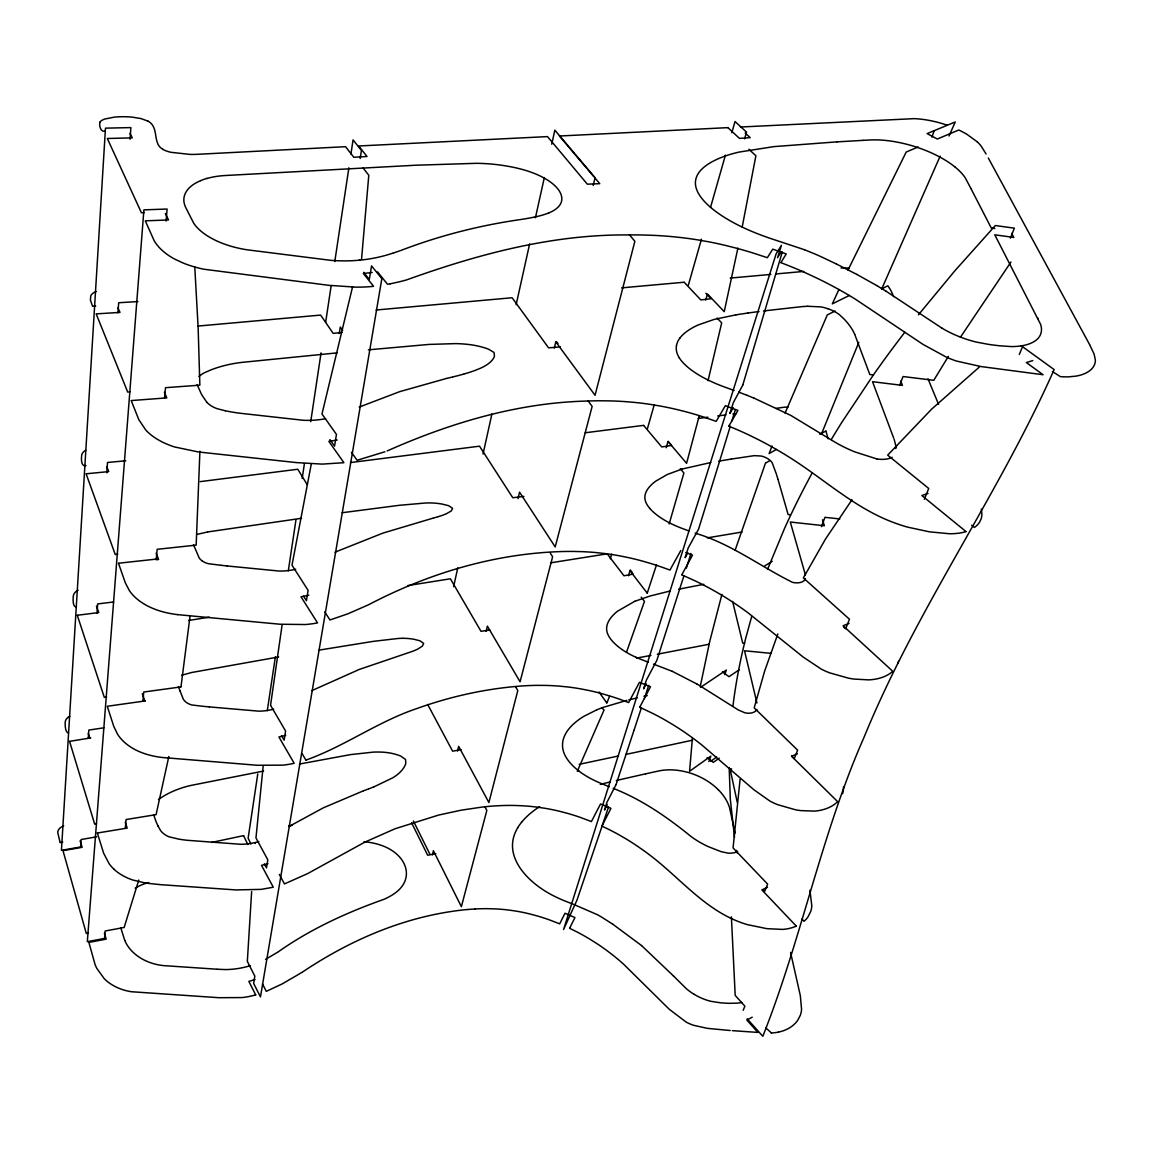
<?xml version="1.0" encoding="UTF-8"?>
<svg xmlns="http://www.w3.org/2000/svg" width="1153" height="1153" viewBox="0 0 1153 1153"><rect width="100%" height="100%" fill="white"/><g stroke="black" fill="none" stroke-linecap="round" stroke-linejoin="round"><path stroke-width="1.5" d="M843.549 786.62L843.52 787.888A47.835 31.232 22.7 0 1 842.641 793.466L842.555 793.696M199.916 451.212L196.169 545.124L157.168 549.304L156.174 559.767L158.638 559.493M130.058 139.254L130.88 127.594L105.471 128.156L61.44 850.323L80.595 846.965L81.128 839.528L96.636 836.833M106.797 472.831L107.517 462.483L125.749 460.768M117.966 312.78L118.687 302.735L137.928 301.582M88.233 738.309L88.824 730.08L103.9 727.802M96.996 613.137L97.645 603.941L113.585 601.967M251.642 891.514L247.333 961.386L254.827 976.144L253.631 983.437L260.463 996.898L381.845 278.622L371.54 265.896L369.32 279.415L363.642 272.31M166.09 221.045L167.113 209.039L143.894 209.86L87.325 941.655L104.519 938.427L105.154 931.004L124.149 927.459L138.764 880.042M125.346 827.782L126.095 819.538L156.087 814.638L168.842 756.469M164.576 397.915L165.499 387.682L199.858 385.174L198.143 327.827L194.771 266.905M361.595 258.776L368.787 175.27L363.109 168.007M142.886 701.255L143.75 692.016L180.762 686.943M308.817 595.222L301.005 596.778L317.551 622.908A89.415 56.627 8.2 0 1 305.473 624.537L280.049 624.234L190.086 615.803L180.963 686.914M263.158 766.284L255.966 837.943L267.799 859.792L266.487 867.906L264.354 863.943M692.391 738.309L689.58 771.271L710.824 756.137L708.879 761.585M270.551 705.319L282.096 624.955M740.082 779.327L733.063 847.931L767.639 884.106L764.525 891.73L762.493 889.597M257.782 773.922L248.126 838.188L250.95 844.039M267.28 710.695L275.38 656.792M288.308 570.821L295.917 520.147M302.187 478.437L304.406 463.665M310.719 421.681L321.053 352.904M325.665 322.263L331.17 285.627L203.721 269.197A69.108 34.691 7.9 0 1 192.436 266.314A66.297 33.307 7.9 0 1 183.269 263.086L174.968 259.238A62.536 31.477 7.8 0 1 166.767 254.136L165.21 252.954A70.607 35.469 7.9 0 1 156.505 244.205A84.832 42.546 8.2 0 1 154.07 240.501L145.292 220.828L168.54 219.964L165.326 213.521M334.788 261.529L348.883 167.747M350.93 154.084L353.063 139.888L361.422 150.438L360.183 158.494M339.285 333.52L340.308 327.02L342.643 330.407M756.916 709.455L756.685 709.844A12.697 8.1 20.4 0 1 753.601 712.295A13.043 8.33 20.4 0 1 748.902 713.203A12.64 8.071 20.4 0 1 744.838 712.77L738.453 710.046L700.332 686.049L709.758 641.356L721.908 594.4M742.172 227.141L755.892 155.77L748.917 149.27M311.296 463.982L291.997 565.172L308.096 590.365L306.439 600.684L303.599 596.202M737.891 248.154L724.228 311.656L707.495 294.073L705.737 300.068M453.605 586.704L457.784 567.896M483.035 454.037L491.913 413.999M516.14 304.723L529.631 243.917M535.424 217.773L544.331 177.591M551.739 144.226L554.852 130.174L595.049 177.692L593.19 185.474M432.389 854.978L433.413 850.712L461.373 906.69L486.84 810.4L484.909 806.797M457.51 751.05L458.649 746.337L488.886 802.531L517.798 690.561L515.708 686.986M486.119 631.397L487.388 626.151L520.075 681.769L552.618 556.769L550.341 553.253M517.985 498.687L519.556 492.172L555.198 546.94L592.138 406.404L587.958 400.667M554.29 348.148L555.804 341.85L595.049 395.277L634.871 241.294L629.307 234.65M708.043 380.692L721.692 322.898L717.094 318.026M699.165 416.017L686.583 463.319L668.063 441.469L666.203 447.739M352.587 286.737L321.975 414.028L336.46 434.393L334.557 446.168L329.931 439.61M610.326 558.773L611.652 554.146M647.438 428.657L654.284 404.602M688.355 285.137L701.456 239.19M710.522 207.41L725.424 155.136M731.824 132.71L735.023 121.497L746.539 132.119L744.593 138.836M751.727 616.365L745.919 637.523A1074.135 618.887 -26.8 0 0 734.346 695.533L734.274 695.98A1115.455 637.335 -27.1 0 0 732.962 705.867M782.31 251.916L742.849 384.871M628.457 575.765L629.956 570.692L647.136 593.046M669.144 523.981L683.902 472.989L680.299 468.709M742.806 385.059L733.351 402.57L729.892 413.48L733.236 407.701M730.296 426.264L719.4 461.849M731.924 420.888L735.21 410.079M719.342 462.05L698.559 529.169L688.182 548.006L685.127 557.663L687.764 552.849M690.964 553.454L686.323 568.155M683.83 576.082L656.835 660.381L646.314 680.241L643.59 688.845L646.213 683.888M735.167 550.111L765.477 463.146M656.504 564.797L647.237 593.161M648.721 685.372L644.426 698.531M641.371 707.884L634.049 730.18M633.977 730.353L615.99 784.703M608.496 807.143L576.947 900.219L563.572 929.505L776.113 253.876L781.431 245.33L777.526 257.724L781.143 251.887M724.776 674.548L726.347 670.052L700.462 687.404M931.927 137.106L934.218 130.678M626.526 652.137L644.469 601.39L641.241 597.182M821.484 526.676L824.943 517.308L839.788 518.951M805.443 578.561L804.866 579.743A13.432 7.84 19.4 0 1 801.71 582.063A13.807 8.042 19.4 0 1 796.795 582.856A13.389 7.812 19.4 0 1 792.515 582.351C760.058 566.267 730.425 543.423 695.086 533.147M899.614 385.506L903.03 376.527L933.771 380.317L948.357 356.407M767.567 569.351L784.544 528.434A1072.521 617.864 -26.8 0 1 812.317 472.701M772.034 445.98L769.109 453.576L776.416 449.468L779.226 451.097A302.288 183.745 16.1 0 1 792.587 459.312C827.306 481.709 858.423 510.793 898.273 524.197A71.356 37.934 20.1 0 0 900.234 524.874L901.732 525.364A80.941 42.877 20.1 0 0 907.454 527.094L929.433 531.836L949.423 533.738A57.073 30.382 20.5 0 0 966.027 531.619M821.397 434.162L858.812 342.34M777.828 633.977L764.67 671.017L754.177 707.856L797.631 750.156L794.258 758.674L791.563 756.037M609.533 696.412L606.853 703.085M1010.374 238.181L1014.381 228.164L995.327 225.527L954.713 270.969L918.451 314.812M785.078 413.091L827.292 314.928L835.075 311.036M924.317 499.307L928.727 488.468L887.68 455.147L931.595 409.185L979.272 367.115M1019.31 354.432L1022.552 346.707L1054.145 369.58C998.037 495.905 916.332 609.26 863.986 737.43C821.311 833.936 801.71 938.499 762.81 1036.288L747.158 1018.82M743.152 1010.302L744.896 1006.18L735.196 995.399L731.391 916.837M881.872 288.596L940.127 156.188M949.034 136.04L955.246 121.959L927.098 133.604L937.331 139.023L958.792 130.001L959.815 130.505A51.784 20.826 17.1 0 1 967.122 134.44L977.24 141.819M577.278 771.343L604.042 710.003L601.823 707.841M838.952 289.432L832.307 303.873L849.386 295.456M848.046 269.975L906.215 152.023L918.134 147.007M569.654 928.179L574.943 917.557L565.028 913.248L559.666 923.856L550.658 920.339A166.176 133.474 19.7 0 0 537.716 916.073L530.135 914.041A149.616 119.379 19.5 0 0 516.875 911.245L509.179 910.106A152.47 121.786 19.6 0 0 495.848 908.924L488.166 908.679A180.776 145.811 20.4 0 0 474.978 908.982M601.952 826.009L610.96 808.339L600.54 803.958L591.417 821.57L579.613 817.146A170.039 128.949 18.7 0 0 566.483 813.067L558.801 811.092A161.449 122.016 18.6 0 0 545.427 808.368L537.658 807.201A167.401 126.801 18.7 0 0 524.226 805.889L516.486 805.515A192.047 146.734 19.2 0 0 503.169 805.529L495.545 805.875A244.551 190.043 20.6 0 0 482.444 807.028L461.085 810.199L438.616 815.07L395.075 828.748L364.824 842.137L307.592 873.628L284.46 883.919L279.314 874.435M99.994 122.204C98.855 125.158 100.57 132.321 104.837 131.24M615.817 785.034L606.968 802.272L604.518 810.011L607.256 804.679M639.785 707.135L650.465 686.799L639.454 682.317L628.63 702.595L624.782 701.11A191.859 136.357 17.9 0 0 611.22 696.426L603.278 694.063A171.826 121.137 17.8 0 0 589.399 690.589L581.328 688.99A165.758 116.583 17.7 0 0 567.319 686.914L559.248 686.121A185.662 131.543 18 0 0 545.355 685.415L537.384 685.358A230.643 165.946 18.8 0 0 523.736 685.848C486.854 688.327 450.405 696.426 415.656 708.965C377.305 722.037 344.156 746.51 306.064 760.043M895.146 448.56L896.544 445.908M681.827 574.742L692.506 555.141L685.819 552.518M680.789 550.558L669.951 570.072L665.584 568.472A204.081 133.316 17.2 0 0 651.186 563.63L642.754 561.165A182.895 118.456 17.1 0 0 628.039 557.533L619.492 555.804A176.164 113.787 17.1 0 0 604.691 553.526L596.159 552.59A197.163 128.358 17.3 0 0 581.501 551.638L573.099 551.437A246.252 163.063 17.9 0 0 558.729 551.653C492.331 554.189 427.547 573.848 368.888 604.59M728.883 426.091L737.891 410.396L725.352 405.697L716.186 421.335L701.154 416.219A205.248 120.071 16.5 0 0 685.444 411.664L676.292 409.387A193.863 112.879 16.5 0 0 660.41 406.072L651.229 404.53A200.507 117.058 16.5 0 0 635.389 402.498L626.295 401.705A233.252 137.798 16.8 0 0 610.686 400.913L601.765 400.783A299.852 181.18 17.6 0 0 586.502 401.057C517.236 402.844 450.102 423.007 387.177 450.938M780.941 262.553L786.216 253.948L772.741 249.134L767.35 257.695L753.63 253.184A224.777 115.415 16 0 0 736.234 248.14L726.116 245.575A201.328 102.401 16 0 0 708.533 241.77L698.387 239.983A208.736 106.465 16 0 0 680.919 237.547L670.916 236.524A249.942 129.424 16.3 0 0 653.823 235.371L644.066 235.025A337.843 180.185 17.1 0 0 627.419 234.938C551.321 234.405 477.328 254.453 406.303 280.006A210.97 100.974 9 0 1 390.319 283.782M960.42 337.252L1010.936 262.048M852.009 499.739L825.476 539.085L803.353 577.927L849.458 619.219L845.668 628.789L843.708 627.016M904.745 332.309L895.578 344.387A1189.536 666.175 -27.1 0 0 873.758 374.408L842.108 421.926A1108.941 633.3 -26.9 0 0 831.284 439.552M198.907 376.397L202.942 373.529A54.724 30.987 7.8 0 1 204.917 372.534L209.803 370.372A102.069 58.644 8.4 0 1 212.109 369.45L212.743 369.219A100.614 57.78 8.4 0 1 217.686 367.519L218.364 367.303A106.018 60.994 8.4 0 1 223.696 365.775L224.431 365.587A107.661 61.988 8.4 0 1 230.081 364.29L230.859 364.132A105.427 60.648 8.4 0 1 236.797 363.08L237.604 362.95A112.317 64.784 8.5 0 1 241.438 362.431L337.166 352.876M67.998 717.497L69.8 716.344M719.213 758.141L713.332 762.364L707.12 757.665M710.752 761.254L716.618 757.06M739.332 669.706L728.999 676.681L722.412 671.896M278.522 951.643C310.863 928.871 347.111 912.34 384.266 899.21A85.653 63.646 9.8 0 0 389.253 896.731L389.887 896.371A61.974 46.379 10.4 0 0 394.47 893.517L395.047 893.099A48.21 36.204 10.8 0 0 399.01 889.785L399.486 889.294A41.292 31.059 11.1 0 0 402.628 885.475L402.974 884.927A37.977 28.58 11.2 0 0 405.107 880.676L405.308 880.07A36.377 27.384 11.3 0 0 406.303 875.502L406.346 874.882A35.613 26.807 11.3 0 0 406.13 870.169L406.058 869.693A35.354 26.605 11.3 0 0 401.792 859.778L401.374 859.201A35.801 26.951 11.3 0 0 397.785 855.122L397.309 854.676A36.752 27.672 11.3 0 0 392.798 851.058L392.222 850.683A38.698 29.156 11.2 0 0 387.004 847.7L386.284 847.354A42.69 32.212 11.2 0 0 380.677 845.106L380 844.89A50.184 37.977 11.1 0 0 374.004 843.247L373.298 843.102A63.127 48.022 11.1 0 0 367.158 842.036L366.452 841.935A73.864 56.439 11.1 0 0 364.074 841.676M278.032 951.96L266.329 958.921A102.617 78.433 4.4 0 1 265.565 959.31M764.612 566.022L772.222 561.266M288.942 826.542L323.287 807.849L363.224 790.9M302.259 972.21C348.004 941.453 399.63 918.667 454.498 911.029A239.334 196.529 22.5 0 1 467.426 909.515M301.913 972.426L282.24 983.884L266.3 991.349L262.509 983.941M85.711 450.218L85.106 450.564A15.335 9.037 4.5 0 0 81.791 454.729C81.229 458.072 80.724 467.181 85.971 465.61M765.722 463.002L769.411 460.912M819.697 434.205L825.952 431.02M752.217 1017.191L746.841 1020.045L757.91 1032.411L732.314 1030.652M311.901 690.604L359.304 669.432L412.284 651.416A80.84 52.159 10.3 0 0 413.74 650.854L414.244 650.652A70.564 45.673 10.5 0 0 417.919 648.995L422.344 646.156L423.598 643.633A2.854 1.874 11.9 0 0 423.482 643.244L419.908 640.78L413.898 639.252A52.361 35.138 11.7 0 0 408.926 638.589L408.263 638.531A42.805 28.609 11.7 0 0 403.391 638.315L402.901 638.315M78.087 590.264L76.242 591.359A14.081 9.051 3.1 0 0 73.331 595.784C72.999 598.926 72.524 606.55 76.026 607.026M881.569 288.913L887.839 285.785L890.505 289.821A77.092 36.363 16.9 0 1 891.139 291.017L893.705 296.696M181.583 675.254L191.585 672.53M767.451 887.262L761.902 889.943L796.247 926.046M63.703 825.721L60.518 827.595A10.881 7.97 -0.2 0 0 57.693 832.279L60.129 842.584M368.124 604.95L347.947 613.785L329.96 619.983L324.771 611.883M334.947 552.201L382.897 533.104L432.807 518.23M359.203 407.081L399.659 391.66L446.514 378.443M797.372 753.803L791.621 756.31L837.626 801.623A50.703 33.091 22.6 0 1 832.653 805.572A51.381 33.523 22.6 0 1 821.83 809.968A48.916 31.938 22.6 0 1 814.479 811.121L800.499 810.588A68.531 44.477 22.3 0 1 795.296 809.723L777.698 804.679A46.913 30.699 22.5 0 1 769.93 801.076L753.932 789.776L701.946 745.083A262.38 191.701 17.3 0 0 690.906 736.681L684.32 732.04A217.744 156.376 17.8 0 0 672.516 724.43L665.483 720.265A213.651 153.19 17.8 0 0 652.987 713.534L639.742 707.236M634.784 601.304L617.561 611.191A93.119 58.745 18.6 0 0 614.722 613.627A79.168 49.896 18.3 0 0 612.171 616.235A65.865 41.479 18 0 0 609.966 619.031A53.557 33.711 17.7 0 0 608.222 622.043A42.978 27.067 17.4 0 0 607.054 625.272A34.244 21.576 17.2 0 0 606.622 628.716A28.71 18.102 17.1 0 0 607.141 632.334A29.113 18.347 17.1 0 0 608.683 636.009A34.014 21.417 17.2 0 0 611.104 639.627A39.894 25.063 17.3 0 0 614.218 643.086A46.163 28.94 17.3 0 0 617.864 646.372A51.712 32.356 17.4 0 0 621.957 649.456A56.065 35.022 17.4 0 0 626.382 652.31A58.702 36.637 17.5 0 0 631.095 654.933A66.297 41.249 17.5 0 0 636.038 657.296M200.463 180.747L199.671 181.093A62.132 30.425 8.4 0 0 186.022 192.018L185.719 192.551A62.651 30.684 8.4 0 0 184.177 196.731L184.076 197.235A60.677 29.719 8.4 0 0 183.961 201.717L184.048 202.323A69.339 33.941 8.5 0 0 185.417 206.877L193.675 223.178A62.694 31.001 8.5 0 0 202.914 232.733L203.663 233.31A62.867 31.088 8.5 0 0 209.817 237.331L210.754 237.864A62.694 31.001 8.5 0 0 217.989 241.481L219.012 241.928A62.867 31.088 8.5 0 0 227.069 244.998L228.193 245.358A62.248 30.785 8.5 0 0 236.869 247.794L238.066 248.068A64.626 31.938 8.5 0 0 247.088 249.797L330.695 260.333A85.437 41.969 9.6 0 0 339.616 260.809L340.798 260.837A94.777 46.379 9.6 0 0 349.503 260.809L350.656 260.765A96.895 47.374 9.6 0 0 359.044 260.232M535.352 216.894L535.568 216.85A113.513 52.389 11.7 0 0 541.838 215.28L542.544 215.078A82.281 38.323 12 0 0 548.324 213.103L549.03 212.815M634.784 601.304L649.961 596.043L670.369 590.956M596.937 709.744L583.418 716.575A115.559 78.721 19.9 0 0 579.354 719.285A107.647 73.273 19.7 0 0 575.563 722.21A96.117 65.346 19.3 0 0 572.09 725.352A82.987 56.382 18.9 0 0 569.005 728.754A70.765 48.051 18.6 0 0 566.397 732.4A60.532 41.09 18.3 0 0 564.365 736.32A51.971 35.282 18 0 0 563.024 740.485A45.414 30.843 17.9 0 0 562.52 744.852A40.759 27.701 17.7 0 0 562.952 749.407A38.006 25.842 17.6 0 0 564.408 754.033A39.649 26.951 17.7 0 0 566.901 758.616A45.053 30.583 17.8 0 0 570.274 763.041A51.107 34.604 17.9 0 0 574.381 767.235A56.901 38.453 18 0 0 579.065 771.155M596.951 709.729L601.808 707.841M96.146 291.565L94.733 292.17A16.329 8.604 5.7 0 0 90.741 295.917L90.41 300.14L92.586 306.28M374.004 786.836L392.755 777.799A68.964 48.325 9.9 0 0 396.185 775.508L396.603 775.191A51.654 36.363 10.3 0 0 399.529 772.726L399.889 772.38A46.495 32.76 10.5 0 0 402.296 769.786L402.57 769.426A38.842 27.413 10.7 0 0 404.4 766.702L404.775 765.996A24.429 17.266 11.2 0 0 405.755 763.488L405.611 759.755A5.044 3.56 11.8 0 0 405.337 759.323L400.898 756.181A20.61 14.643 11.5 0 0 399.097 755.431L395.479 754.264A44.65 32.025 11.4 0 0 390.334 753.082L389.642 752.952A44.102 31.621 11.4 0 0 384.482 752.304L383.79 752.246A60.965 44.001 11.5 0 0 378.645 752.03L378.04 752.03A90.813 66.341 11.7 0 0 373.457 752.102L350.541 754.61L299.463 764.035M373.702 786.951L368.917 788.796M849.04 623.427L843.074 625.762L892.753 671.277A53.903 32.212 21.3 0 1 887.709 674.923A53.614 32.053 21.3 0 1 876.395 678.958A52.649 31.477 21.3 0 1 868.656 679.881L853.883 679.059A72.682 43.18 21.1 0 1 848.392 678.137L829.684 672.862A49.838 29.877 21.2 0 1 821.368 669.158L803.396 657.21L748.11 612.877A277.988 186.916 16.7 0 0 736.248 604.446L729.172 599.791A230.802 152.398 17.1 0 0 716.532 592.123L709.009 587.929A225.887 148.867 17.1 0 0 695.648 581.112L681.769 574.828M475.166 370.401L480.037 368.412A81.834 43.497 11.2 0 0 483.929 366.524L484.404 366.265A61.325 32.76 11.4 0 0 487.705 364.189L488.108 363.901A55.214 29.531 11.5 0 0 490.774 361.667L491.092 361.35A46.134 24.703 11.7 0 0 493.08 358.972L493.47 358.352A29.012 15.566 12 0 0 494.464 356.118L494.075 352.688A5.996 3.214 12.4 0 0 493.743 352.27L488.425 349.157A24.501 13.216 12.2 0 0 486.177 348.307L481.767 346.995A53.182 29.041 12.1 0 0 475.771 345.597L474.95 345.439A52.519 28.666 12.1 0 0 468.867 344.502L468.046 344.416A72.711 40.009 12.2 0 0 461.978 343.882L461.171 343.839A108.555 60.59 12.3 0 0 455.911 343.608L429.103 344.416L368.383 349.835M368.383 788.998L363.526 790.785M474.705 370.574L469.819 372.275M384.915 451.774L357.113 460.263L351.449 452.322M400.682 250.532C438.861 235.846 478.798 225.613 519.282 219.733M602.428 707.611L626.8 700.39M399.947 250.792L393.087 253.141M928.05 493.369L921.852 495.531L965.868 531.475M392.755 253.242L385.563 255.404M469.257 372.448L464.155 373.976M438.154 516.703L440.749 515.881A85.538 50.415 10.7 0 0 442.262 515.362L442.795 515.175A74.671 44.145 10.9 0 0 446.643 513.633L451.255 510.966L452.538 508.545A3.027 1.816 12.1 0 0 452.408 508.17L448.589 505.691L442.132 504.063A55.517 34.1 11.9 0 0 436.958 503.328L436.266 503.27A45.371 27.758 11.9 0 0 431.121 502.953L430.444 502.939A68.272 42.128 12.1 0 0 425.385 503.011L399.255 505.317L342.138 512.725M1032.771 360.586L1026.357 362.546L1043.09 374.754L980.929 366.539L956.5 361.062A53.197 24.948 19.1 0 1 946.296 357.113L922.962 344.358L854.964 298.915A296.076 156.347 15.8 0 0 840.263 290.282L831.486 285.512A263.259 137.293 16 0 0 815.848 277.642L806.596 273.333A255.678 132.941 16 0 0 790.209 266.3L780.884 262.625M437.664 516.861L433.24 518.115M681.985 469.084L667.443 474.416L655.927 481.032A98.452 56.684 17.9 0 0 653.002 483.338A83.693 48.123 17.6 0 0 650.393 485.817A69.612 39.995 17.4 0 0 648.145 488.483A56.598 32.5 17.1 0 0 646.386 491.365A45.414 26.087 16.9 0 0 645.233 494.464A36.19 20.797 16.7 0 0 644.873 497.808A30.353 17.454 16.6 0 0 645.507 501.324A30.771 17.699 16.6 0 0 647.237 504.928A35.945 20.639 16.7 0 0 649.86 508.487M258.805 841.56L258.373 841.69A56.627 41.277 6 0 1 253.112 842.987L252.493 843.102A51.654 37.718 6.1 0 1 246.915 843.938L246.166 844.01A43.108 31.592 6.1 0 1 240.53 844.27L187.982 840.35A86.302 61.988 4.8 0 1 182.275 839.672L181.612 839.571A91.75 65.764 4.8 0 1 178.715 839.11L169.188 836.847A19.241 14.153 3.8 0 1 164.403 834.282L163.856 833.864A20.696 15.234 3.8 0 1 160.469 830.376L157.975 825.937M254.986 979.574L248.861 981.39L255.707 994.924M681.985 469.084L710.781 462.54M206.863 178.513L207.771 178.254A60.691 29.704 8.4 0 1 215.006 176.654L216.029 176.481A69.987 34.374 8.4 0 1 223.927 175.587L416.046 165.21L476.665 163.308A142.943 69.612 12.5 0 1 479.547 163.38L480.57 163.409A107.56 51.669 12.4 0 1 488.353 163.798L489.405 163.885A94.575 45.198 12.3 0 1 497.303 164.677L498.37 164.807A98.726 47.259 12.3 0 1 506.34 165.989L507.406 166.176A84.241 40.096 12.3 0 1 515.348 167.733L516.414 167.978A66.845 31.592 12.3 0 1 524.24 169.995L525.264 170.298A56.814 26.735 12.4 0 1 532.787 172.835L533.767 173.209A51.467 24.17 12.4 0 1 540.743 176.265L541.622 176.712A48.873 22.93 12.4 0 1 547.79 180.228L548.54 180.718A47.604 22.325 12.4 0 1 553.642 184.581L554.233 185.114A46.999 22.051 12.4 0 1 560.819 193.906L561.021 194.439A47.359 22.21 12.4 0 1 561.814 198.489L561.828 199.022A48.368 22.685 12.4 0 1 561.035 202.813L560.877 203.173A50.487 23.68 12.4 0 1 558.513 206.69L558.11 207.122A54.883 25.726 12.3 0 1 554.42 210.048L553.858 210.408A64.064 29.978 12.2 0 1 549.03 212.815M463.65 374.12L458.303 375.561M267.943 863.64L261.529 865.355L273.275 887.233L261.198 889.367L235.918 889.929L160.397 884.654L145.941 883.112L133.2 880.128A48.44 36.031 2.6 0 1 113.902 869.203M457.871 375.676L452.668 376.973M600.252 784.371L610.052 781.979M628.774 699.9L637.321 697.853M451.962 377.146L446.687 378.4M285.685 735.398L278.925 736.983L294.174 763.3A83.751 57.794 7.3 0 1 282.989 765.145L257.105 765.261L162.602 757.521A80.753 55.503 4.6 0 1 158.883 757.031L158.393 756.959A64.943 44.909 4.4 0 1 155.453 756.454A57.823 40.081 4.3 0 1 140.522 752.131A51.669 35.902 4.2 0 1 132.826 748.369A52.058 36.161 4.2 0 1 122.016 739.88A51.943 36.089 4.2 0 1 117.534 734.187L113.729 726.275L107.272 706.27L145.192 700.938M684.925 741.84L692.622 740.168M616.293 780.495L645.594 773.836M683.974 742.056L625.805 754.422M643.936 696.34L647.237 695.605M645.608 773.836L659.703 770.752A54.378 37.357 20.7 0 1 667.111 769.901A49.853 34.201 20.6 0 1 674.923 770.06A50.905 34.95 20.6 0 1 682.907 771.198A50.631 34.749 20.6 0 1 690.878 773.288A50.703 34.792 20.6 0 1 712.525 784.645A50.703 34.806 20.6 0 1 718.362 789.791M534.805 217.009L528.045 218.335M618.512 755.979L579.195 764.324M243.571 835.637L211.59 842.439M288.754 826.038L292.358 825.274M678.584 589.212L703.82 584.326M191.989 672.444L278.666 656.951M390.305 283.768L387.552 284.287L377.492 271.863M709.239 644.239L657.282 654.212M435.791 853.638L427.677 855.238L411.607 822.824M263.576 771.04L190.721 785.481A93.278 69.8 5.3 0 0 187.478 786.274L186.887 786.432A87.585 65.404 5.3 0 0 181.77 787.96L181.107 788.176A89.43 66.831 5.3 0 0 176.308 789.92L175.688 790.165A88.075 65.779 5.3 0 0 171.163 792.125L170.658 792.356A83.607 62.348 5.2 0 0 166.378 794.532L165.902 794.792A84.803 63.256 5.2 0 0 163.885 795.959L159.719 798.568A45.544 33.538 4.3 0 0 158.437 799.461M636.456 658.118L650.969 655.394M633.415 574.05L623.975 575.794L607.256 553.916M88.464 933.094L86.302 933.498L62.997 850.669L82.166 847.296L80.076 840.825M527.584 218.421L520.219 219.603M461.085 749.681L452.61 751.165L427.677 704.469M60.403 842.54L62.81 842.122M718.766 461.142L731.333 459.053M736.018 314.827L714.082 319.439L698.3 324.915A136.717 70.405 17.6 0 0 693.803 327.106A127.306 65.476 17.4 0 0 689.653 329.499A113.614 58.356 17.2 0 0 685.876 332.136A98.048 50.285 17 0 0 682.562 335.019A83.578 42.834 16.8 0 0 679.823 338.16M318.934 650.148L373.14 641.385L397.944 638.488A64.366 43.382 11.8 0 1 402.743 638.301M736.032 314.827L747.836 313.025M775.854 408.421L782.599 407.427A56.065 29.776 18.2 0 1 788.119 406.995M207.828 531.922L301.538 518.288M207.569 531.965L197.077 534.401A12.15 7.567 6.4 0 0 196.601 534.632M97.414 833.014L127.19 828.099L125.23 822.204M96.521 823.79L94.661 824.107L69.555 741.35M731.348 459.053L754.249 455.651L761.254 456.026A12.712 6.961 17.7 0 1 772.179 462.771L776.171 473.523M209.414 617.158L188.616 620.458M407.845 585.565L450.391 578.792L481.003 631.311L489.881 629.999M550.529 562.851L607.199 553.829M337.152 440.042L328.85 441.354L343.897 462.699L322.191 464.111L296.134 462.569L198.388 451.962L174.651 446.975A61.224 35.138 6.8 0 1 165.283 443.415A59.091 33.927 6.8 0 1 151.619 435.387A59.307 34.057 6.8 0 1 145.667 429.91L138.821 419.649L131.197 400.567L166.825 397.886L164.346 392.265M707.351 537.874L740.327 532.311A52.692 30.771 18.9 0 1 742.071 532.066M69.67 741.336L90.741 737.92M68.315 733.005C65.116 732.227 65.101 725.453 65.188 722.081A12.467 8.619 1.6 0 1 67.912 717.44M747.85 313.025L759.02 311.526M106.667 697.075L104.318 697.392L77.28 615.27M736.277 413.596L732.89 414.042M350.411 462.569L479.518 446.182L512.768 497.736L523.952 496.424M585.234 432.764L643.59 425.371M698.228 418.438L707.913 417.199M717.714 415.959L725.886 414.921M200.247 481.623L297.777 469.242L307.274 484.764M77.381 615.255L98.798 612.56L96.434 606.161M765.736 310.69L763.502 310.964M765.751 310.69L801.58 306.669A104.534 51.885 18 0 1 807.72 306.28M372.188 272.468L363.339 273.477L373.601 286.319A92.211 46.062 9.8 0 1 355.369 287.126L331.199 285.468M118.485 563.226L158.393 558.874L156.102 553.109M117.75 554.218L115.242 554.492L86.086 473.782L108.757 471.606L106.84 466.893M342.081 332.439L333.159 333.376L320.635 315.086L197.956 326.068M360.01 260.146L359.174 260.218M376.08 310.013L512.119 297.748L548.583 347.86L560.358 346.894M621.626 287.861L684.133 282.226M730.267 278.075L770.853 274.414M776.113 273.938L803.785 271.416M467.426 909.515L474.978 908.982M129.929 391.89L127.695 392.063L96.175 313.875L119.998 312.405L117.923 307.865M863.049 140.349L871.639 139.902A70.693 29.531 17 0 1 880.791 140.032A64.77 27.009 17 0 1 890.606 141.041A66.153 27.6 17 0 1 900.796 142.857A65.793 27.441 17 0 1 911.101 145.465A65.88 27.485 17 0 1 921.261 148.78A65.793 27.441 17 0 1 940.07 157.183A65.88 27.485 17 0 1 948.299 162.097A65.793 27.441 17 0 1 955.304 167.257M837.092 141.862L863.02 140.363M837.078 141.862L773.894 146.618L738.886 152.11A207.482 93.508 17.4 0 0 735.095 153.046A192.104 86.331 17.2 0 0 727.831 155.151A180.531 80.984 17 0 0 721.029 157.601A173.181 77.597 17 0 0 714.759 160.382A157.154 70.29 16.8 0 0 709.095 163.524A134.872 60.187 16.5 0 0 704.152 167.055A114.695 51.107 16.2 0 0 700.102 171.019A98.308 43.785 16 0 0 697.19 175.429A86.115 38.352 15.9 0 0 695.619 180.3A77.467 34.518 15.7 0 0 695.619 185.604A73.187 32.63 15.7 0 0 697.349 191.239A74.455 33.178 15.7 0 0 700.837 197.105A79.139 35.239 15.8 0 0 705.924 203.029A85.12 37.833 15.8 0 0 712.439 208.895A92.24 40.903 15.9 0 0 720.164 214.602A99.417 43.973 15.9 0 0 728.883 220.079A105.168 46.423 15.9 0 0 738.439 225.239A107.878 47.576 16 0 0 748.657 230.052A116.972 51.395 16 0 0 759.409 234.448A148.838 64.554 16 0 0 770.521 238.469L804.477 249.725M92.73 306.266L95.728 306.093M559.45 136.011L727.918 127.637M740.399 127.017L914.271 118.644A54.825 22.066 17.1 0 1 922.328 119.335A52.634 21.172 17.1 0 1 933.382 121.267L937.115 122.16A49.665 19.947 17.1 0 1 945.892 124.798L947.247 125.259M765.794 1027.871L771.4 1032.944M144.327 212.628L141.415 212.728L107.315 138.49L132.292 137.87L130.044 133.561M807.734 306.28L820.806 306.885A22.974 11.126 17.2 0 1 827.811 308.701M849.401 268.13L847.772 268.044A56.338 26.476 17.6 0 0 841.056 268.015M730.195 1030.523L707.365 1028.346L693.63 1025.305A34.965 26.13 25.6 0 1 686.194 1022.106L669.244 1009.25L623.442 964.038A223.999 184.091 19.3 0 0 613.209 955.419L607.054 950.692A190.389 154.416 19.8 0 0 595.957 943.01L589.327 938.859A187.982 152.326 19.8 0 0 577.48 932.2L569.712 928.324M217.312 969.241L225.239 969.572A63.343 49.147 4.8 0 0 231.897 969.269L232.776 969.183A70.319 54.393 4.8 0 0 239.305 968.318L240.17 968.16A71.904 55.589 4.8 0 0 246.497 966.747L247.333 966.517A78.044 60.201 4.8 0 0 250.403 965.623M217.095 969.226L163.495 965.609A47.734 37.098 2.4 0 1 156.736 964.499L155.871 964.297A45.976 35.757 2.3 0 1 149.53 962.366L148.708 962.049A46.437 36.103 2.3 0 1 142.842 959.339L142.194 958.979A46.307 36.002 2.3 0 1 136.876 955.506L136.227 955.015A46.437 36.103 2.3 0 1 127.666 945.864L127.349 945.345A46.307 36.002 2.3 0 1 124.755 940.401M190.086 615.803L177.418 614.607M731.636 768.921L730.036 768.777L737.286 802.459M209.457 706.919L258.387 711.127A35.354 24.127 7.2 0 0 263.633 710.925L264.325 710.868A44.088 29.978 7.1 0 0 269.384 710.133L270.047 710.003A50.386 34.172 7.1 0 0 273.679 709.138M209.37 706.919L203.836 706.4M744.723 643.288L742.705 643.086L732.602 601.405M770.867 653.333L744.535 650.768L756.93 702.999M203.303 706.342L191.96 704.987A12.669 8.691 5.3 0 1 191.542 704.872L191.369 704.829A13.303 9.123 5.3 0 1 186.714 702.667L186.209 702.307A14.6 10.002 5.4 0 1 183.284 699.093L179.998 690.863M227.04 565.95L278.896 571.023A37.559 23.492 8.1 0 0 284.445 570.937L285.18 570.894A46.826 29.185 8 0 0 290.527 570.274L291.233 570.159A53.499 33.264 8 0 0 295.687 569.236M226.853 565.921L220.987 565.301M790.266 514.771L788.133 514.541L778.491 481.104M220.799 565.287L208.376 563.687A13.461 8.475 6.5 0 1 207.915 563.558L207.742 563.514A14.139 8.893 6.5 0 1 202.784 561.309L202.366 561.035M240.876 413.336L302.908 420.24A51.683 29.041 8.9 0 0 309.624 420.355L310.503 420.341A61.887 34.633 8.8 0 0 317.017 419.937L317.868 419.851A67.825 37.876 8.8 0 0 324.079 418.971L324.887 418.827A81.214 45.126 8.7 0 0 325.636 418.698M873.556 374.97L869.823 374.509L854.69 334.284M240.069 413.235L239.954 413.221A103.208 56.684 8 0 1 233.122 412.241L232.214 412.082A109.665 60.086 8 0 1 228.842 411.477L225.484 410.828M994.837 228.51L991.277 228.02L970.927 188.544M876.929 458.952L878.773 459.197A23.55 12.308 19.1 0 0 884.135 459.312A24.631 12.87 19.1 0 0 890.275 458.116A24.112 12.611 19.1 0 0 892.134 457.265M876.914 458.952L855.151 452.005A74.167 38.035 18.8 0 1 847.902 448.892A83.016 42.416 18.8 0 1 840.782 445.389A79.816 40.845 18.8 0 1 834.008 441.585L790.727 415.368L754.235 398.232M225.152 410.756L217.268 408.724A23.118 13.087 7.5 0 1 211.561 406.058L211.057 405.741A24.876 14.081 7.5 0 1 206.733 402.152M734.158 390.478L723.998 386.817A113.253 56.656 16.5 0 1 717.67 384.338A89.43 45.169 16.4 0 1 710.637 381.254A78.274 39.706 16.4 0 1 703.935 377.91A72.192 36.723 16.4 0 1 697.637 374.278A67.119 34.201 16.4 0 1 691.858 370.387A60.302 30.8 16.3 0 1 686.756 366.294A53.182 27.225 16.2 0 1 682.461 362.042A46.812 24.011 16.2 0 1 679.203 357.704M688.831 530.928L680.573 527.829A90.136 50.718 17 0 1 676.537 526.172A70.016 39.721 16.9 0 1 671.277 523.765A62.003 35.282 16.9 0 1 666.261 521.127A59.221 33.74 16.9 0 1 661.519 518.259A54.638 31.174 16.9 0 1 657.152 515.189A48.772 27.888 16.8 0 1 653.218 511.932A42.157 24.155 16.7 0 1 649.86 508.487M653.506 664.114L672.329 671.349M573.113 904.154L597.831 914.891A151.547 119.364 20 0 1 602.644 917.745L612.978 924.346M738.77 392.15L747 395.306M648.274 662.197L639.843 658.939A85.38 52.707 17.5 0 1 636.038 657.311M572.032 903.765L564.725 900.911A113.787 80.566 18.8 0 1 556.524 897.293A89.185 63.775 18.7 0 1 548.641 893.171A82.194 58.933 18.7 0 1 541.233 888.516A80.105 57.491 18.7 0 1 534.387 883.357A75.694 54.422 18.6 0 1 528.218 877.75A70.203 50.559 18.6 0 1 522.857 871.754A64.755 46.725 18.5 0 1 518.461 865.427A60.187 43.483 18.3 0 1 515.189 858.87A56.612 40.946 18.2 0 1 513.171 852.211A55.647 40.254 18.2 0 1 512.494 845.61A58.904 42.589 18.3 0 1 513.143 839.24A65.476 47.316 18.6 0 1 514.987 833.187A74.714 53.989 18.9 0 1 517.841 827.551M804.506 249.74L815.387 254.179A205.248 102.732 16.2 0 1 822.046 257.162L836.415 264.008M609.346 786.764L601.635 783.665M747.014 395.306L754.206 398.232M728.826 426.192L734.144 428.383A235.226 139.282 16.5 0 1 748.902 434.998L757.247 439.077A250.561 149.27 16.5 0 1 771.314 446.557L776.459 449.483M613.194 788.306L613.958 788.623M601.621 783.665L600.857 783.348A96.247 64.035 18.1 0 1 595.597 781.013A75.896 50.919 18.1 0 1 589.76 778.059A66.398 44.708 18.1 0 1 584.225 774.773A61.224 41.306 18 0 1 579.08 771.155M613.972 788.638C642.38 799.908 667.601 817.434 691.18 836.617A67.422 45.616 21.8 0 0 696.686 840.364A70.146 47.403 21.8 0 0 702.494 843.751A62.637 42.459 21.8 0 0 708.475 846.72L721.187 851.678L728.206 853.148A19.832 13.663 22.3 0 0 732.818 852.975A20.74 14.283 22.3 0 0 737.632 851.606M672.343 671.349L696.801 683.96M601.909 826.11L606.968 828.517A193.3 147.988 18.7 0 1 619.103 834.873L625.92 838.822A211.849 163.395 18.6 0 1 637.378 846.158L643.792 850.626A253.617 198.849 18.1 0 1 654.558 858.769C682.187 880.863 705.737 909.328 739.75 922.069A59.279 41.349 23.9 0 0 741.783 922.832L742.604 923.121A68.56 47.662 23.8 0 0 747.346 924.62L766.918 928.669L782.714 929.404A47.316 33.033 24.5 0 0 796.291 926.104M836.444 264.023L856.91 274.457M147.901 121.108L140.997 118.572L132.264 117.145A41.177 19.082 7 0 0 128.113 116.842L127.81 116.828A48.383 22.498 7 0 0 121.296 116.741A47.244 21.95 7 0 0 114.406 117.13L104.88 119.004A17.684 8.129 6.9 0 0 99.864 122.175M856.938 274.472L876.712 285.54M696.816 683.974L700.332 686.049M876.741 285.555L886.282 291.349M941.958 328.144L886.297 291.363M162.832 149.313C153.897 144.37 157.514 132.768 152.672 125.418A20.35 9.354 7.1 0 0 148.002 121.079M612.992 924.36L641.529 945.546M1052.401 371.525L1060.385 376.656A65.519 29.992 19.8 0 0 1068.543 376.858L1075.835 376.137A59.495 27.283 19.9 0 0 1082.177 374.581A62.132 28.494 19.9 0 0 1088.129 371.799A61.527 28.22 19.9 0 0 1093.361 366.87L1094.399 364.939A53.946 24.717 20 0 0 1095.364 360.01L1094.111 354.086L1089.801 344.949M971.676 525.206L974.429 527.44L975.409 526.705A55.719 29.661 20.5 0 0 979.517 522.237L981.03 519.153A52.591 28.003 20.6 0 0 981.895 513.935L981.347 509.078M641.544 945.561L673.511 976M745.169 133.013L750.185 137.654L739.462 138.374L727.99 127.724M673.525 976.014L686.222 988.582A43.987 32.284 25 0 0 693.688 994.045M801.883 919.027L804.03 921.276L805.443 919.95A46.307 32.313 24.5 0 0 807.936 916.981L810.761 911.418A43.728 30.511 24.6 0 0 811.798 905.696L809.939 890.217M705.867 293.251L711.084 298.757L700.808 299.91L684.205 282.312M206.675 402.094L202.15 395.407A96.463 54.047 8.8 0 1 201.083 393.461L197.149 384.54M559.536 136.112L568.515 146.734M569.337 147.714L574.295 153.58M575.131 154.56L586.891 168.453M587.742 169.462L593.709 176.524M594.573 177.548L599.747 183.658L587.353 184.192L547.516 136.602L358.684 145.984L367 156.491L353.827 157.298L345.54 146.69L196.37 154.358A72.25 33.005 7.7 0 1 189.741 154.387L171.033 152.311A18.751 8.748 7.6 0 1 162.732 149.357M668.163 441.397L671.594 445.433L661.736 446.932L643.648 425.443M630.259 569.928L632.363 572.666M556.409 341.533L557.98 343.666M599.027 692.002L606.608 702.725M302.086 753.572L305.905 760.101M270.638 705.463L285.584 731.031L284.114 740.154L281.519 735.657M986.089 153.969L981.189 146.157A53.47 21.503 17.1 0 0 977.268 141.819M988.294 157.99L1089.585 344.531M1011.671 233.353L1013.833 237.432L994.78 234.808L1040.568 324.281A57.218 26.144 19.1 0 1 1041.447 330.392A59.826 27.355 19 0 1 1039.891 335.84A59.207 27.067 19.1 0 1 1029.571 343.767A60.172 27.513 19 0 1 1021.227 345.886M1037.541 317.81L1037.974 318.632M970.927 188.53L965.335 177.98A64.539 26.923 17 0 0 961.083 172.633A66.211 27.629 17 0 0 955.361 167.286M413.394 820.994L430.011 854.431M254.914 842.656L255.274 843.391M243.6 835.694L247.837 844.515M157.947 825.879L156.808 823.386A80.494 58.832 6 0 1 155.972 821.354L153.623 814.623M193.517 544.749L199.094 557.749A15.508 9.757 6.5 0 0 202.222 560.949M927.978 378.789L938.571 404.328M124.755 940.401L120.719 927.574M178.412 686.597L179.969 690.806M900.752 381.052L902.453 385.376L872.533 381.701L893.705 438.154M894.151 439.322L896.342 447.912M118.557 563.428L125.317 582.841L129.41 590.682A56.065 35.786 5.6 0 0 134.195 596.389A55.661 35.541 5.6 0 0 145.71 604.95A55.877 35.671 5.6 0 0 153.925 608.842A59.826 38.15 5.7 0 0 169.808 613.425A74.426 47.187 5.8 0 0 177.418 614.607M142.266 693.731L144.918 701.038M88.248 733.394L89.92 738.237M828.142 438.846L825.98 431.179M776.445 474.359L778.001 479.403M822.521 519.772L824.381 525.754L790.295 522.021L805.443 574.958M104.39 933.253L106.191 939.147L88.882 942.405L95.094 964.6A68.402 53.658 1.7 0 0 96.91 968.534L104.26 978.71A43.728 34.388 0.6 0 0 110.212 983.639A45.933 36.089 0.7 0 0 123.04 989.778A47.244 37.098 0.7 0 0 131.312 991.724L218.911 997.705L242.13 997.561A69.122 54.292 5 0 0 255.692 994.895M778.001 479.417L778.246 480.268M97.342 833.028L103.698 853.379L109.247 863.885A47.359 35.239 2.6 0 0 114.147 869.333M790.583 952.464L800.341 995.716L801.566 1009.451A39.433 28.839 27.2 0 1 800.312 1015.303L797.962 1019.915A44.708 32.716 27 0 1 794.576 1023.965A45.947 33.624 27 0 1 789.546 1027.842A46.019 33.668 27 0 1 778.635 1032.079M733.884 827.652L729.503 807.518A49.665 34.086 20.7 0 0 726.981 801.393A50.948 34.979 20.6 0 0 723.234 795.44A50.703 34.792 20.6 0 0 718.377 789.805M734.533 830.78L735.037 833.143M736.681 850.366L737.156 852.917M734.519 837.265L730.31 799.288L729.186 767.711M200.622 180.632A62.651 30.684 8.4 0 1 207.007 178.384M384.871 255.591A137.899 66.456 9.3 0 1 377.737 257.35L376.757 257.551A117.39 56.973 9.4 0 1 369.191 258.964L368.138 259.122A105.11 51.236 9.5 0 1 360.14 260.131M1021.183 345.871A56.079 25.669 19.1 0 1 1011.224 346.577L999.997 345.814A146.806 65.332 18.3 0 1 988.308 344.329L976.36 342.081A56.425 25.899 18.9 0 1 964.283 338.506A60.158 27.571 18.9 0 1 952.637 333.808A58.644 26.894 18.9 0 1 941.987 328.158M539.676 806.639A136.674 99.072 21 0 0 536.145 808.988A131.168 95.036 20.8 0 0 530.798 813.067A119.134 86.23 20.4 0 0 525.898 817.491A102.372 74.008 19.8 0 0 521.531 822.305M517.841 827.537A87.138 62.954 19.3 0 1 521.531 822.32M693.702 994.059A45.126 33.106 25 0 0 702.047 998.354A42.301 31.073 25.1 0 0 710.94 1001.308L719.962 1002.721A110.991 79.759 23.6 0 0 728.883 1003.312L737.574 1003.124A42.056 30.8 25.4 0 0 741.682 1002.461M135.16 888.228A46.379 35.801 2.3 0 1 136.443 887.464L137.149 887.075A44.938 34.662 2.3 0 1 142.655 884.481L143.433 884.192A51.77 40.052 2.3 0 1 148.665 882.535M778.462 1032.094A45.947 33.624 27 0 1 771.213 1032.958M827.825 308.701A23.622 11.444 17.2 0 1 834.325 311.454A22.93 11.098 17.3 0 1 839.615 314.841L843.982 318.949A97.919 48.541 16.5 0 1 846.994 322.263A82.122 40.528 16.7 0 1 850.035 326.198A88.752 43.872 16.6 0 1 852.629 330.219A86.071 42.517 16.7 0 1 854.676 334.284M679.203 357.689A44.866 23.017 16.1 0 1 677.157 353.394A48.109 24.674 16.2 0 1 676.292 349.229A53.614 27.47 16.3 0 1 676.537 345.28M676.537 345.266A61.354 31.434 16.4 0 1 677.762 341.591A71.472 36.608 16.6 0 1 679.823 338.16M898.446 661.303A50.804 30.382 21.4 0 1 897.956 663.321"/></g></svg>
